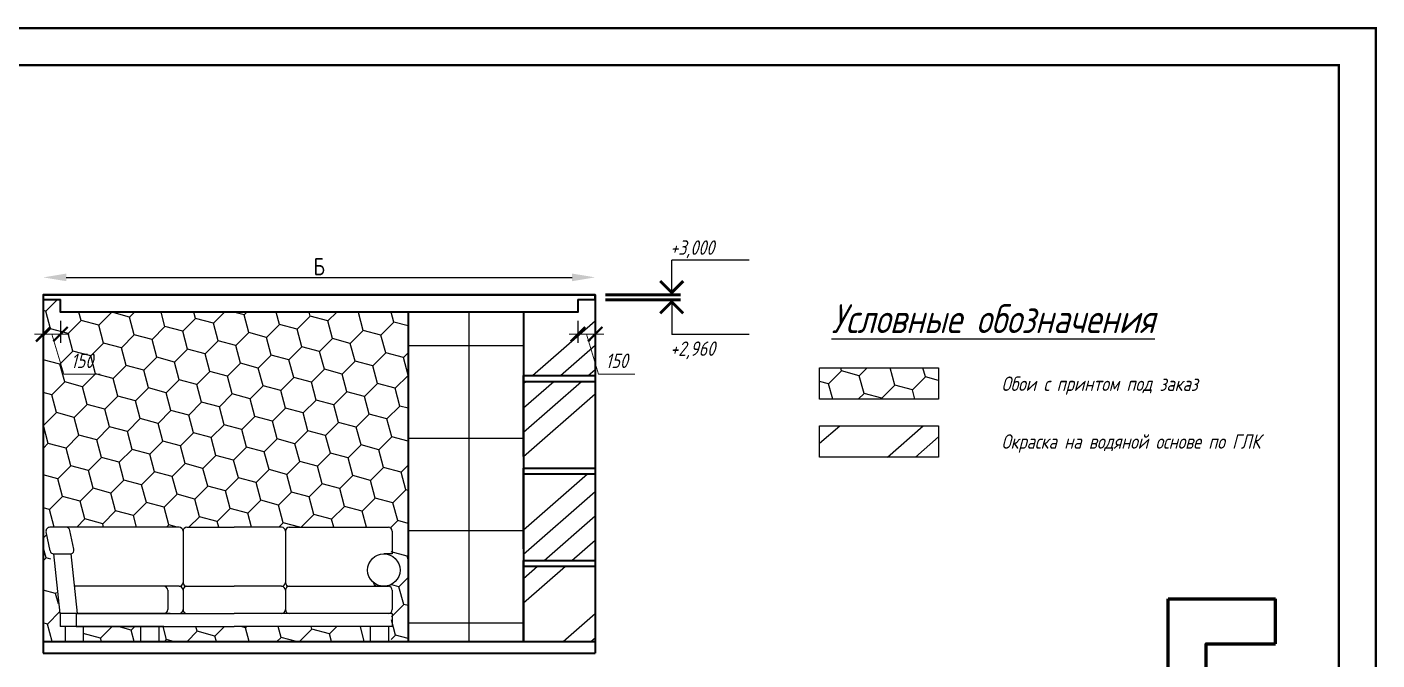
# Model space of a CAD drawing. Header units: millimetres. Extents: x 653176 to 972033, y 753746 to 925850.
# Drawn here: x 887953 to 899644, y 789633 to 795109 of the extents above; entities that cross this region are included whole.
import ezdxf

# ---------------------------------------------------------------- set-up
doc = ezdxf.new("R2010")
doc.units = ezdxf.units.MM
doc.header["$LTSCALE"] = 10
doc.layers.get('0').update_dxf_attribs({"color": 65, "lineweight": 25})
for name, color, linetype, lineweight in [('AL', 7, 'Continuous', 30), ('wall', 95, 'Continuous', 60), ('размh150', 7, 'Continuous', 9), ('размеры', 250, 'Continuous', 0), ('Стены', 7, 'Continuous', 25), ('ТЕКСТ1', 90, 'Continuous', 25)]:
    doc.layers.add(name, color=color, linetype=linetype, lineweight=lineweight)
doc.styles.add('ISOCP', font='isocp')
doc.styles.add('ГОСТ тип А', font='gost_a.shx', dxfattribs={"oblique": 15, "height": 125})
doc.dimstyles.new('T30-90', dxfattribs={"dimtxt": 90, "dimasz": 200, "dimexe": 30, "dimexo": 0, "dimgap": 15, "dimtad": 1, "dimdec": 0, "dimzin": 12, "dimdsep": 46, "dimtxsty": 'ISOCP', "dimcen": 0, "dimse1": 1, "dimse2": 1, "dimclrt": 5, "dimadec": 0, "dimazin": 0, "dimtfac": 1.666667, "dimtdec": 0, "dimtmove": 0, "dimatfit": 3, "dimldrblk": 'ARCHTICK', "dimfxl": 1, "dimtolj": 1, "dimtzin": 4, "dimarcsym": 0})
doc.dimstyles.new('ГОСТ тип А', dxfattribs={"dimtxt": 125, "dimasz": 125, "dimexe": 75, "dimexo": 75, "dimgap": 50, "dimtad": 1, "dimdec": 0, "dimrnd": 5, "dimtxsty": 'ГОСТ тип А', "dimblk": 'ARCHTICK', "dimcen": 50, "dimdle": 75, "dimadec": 0, "dimazin": 0, "dimtfac": 1, "dimtdec": 0, "dimtmove": 1, "dimatfit": 2, "dimfxl": 1, "dimlwd": 9, "dimarcsym": 0})

# ---------------------------------------------------------------- blocks, each defined once
blk = doc.blocks.new('*D749')
at = {"layer": 'Defpoints', "color": 0, "lineweight": 90, "transparency": 16777216}
for p in [(892874, 792943), (888094, 792793), (892874, 792793)]:
    blk.add_point(p, dxfattribs=at)
at = {"layer": 'размеры', "color": 0, "lineweight": -2, "transparency": 16777216}
blk.add_line((888294, 792943), (892674, 792943), dxfattribs=at)
at = {"layer": 'размеры', "color": 0, "lineweight": 90, "transparency": 16777216}
for points in [[(888294, 792976), (888294, 792910), (888094, 792943)], [(892674, 792976), (892674, 792910), (892874, 792943)]]:
    blk.add_solid(points, dxfattribs=at)
at = {"layer": 'размеры', "color": 7, "lineweight": 25, "transparency": 16777216, "insert": (890484, 793036), "char_height": 150, "attachment_point": 5, "style": 'ISOCP'}
blk.add_mtext('\\A1;{\\Fgost_a|c204;Б}', dxfattribs=at)
blk = doc.blocks.new('_ARCHTICK')
at = {"color": 0, "linetype": 'ByBlock', "ltscale": 50, "const_width": 0.15}
blk.add_lwpolyline([(-0.5, -0.5), (0.5, 0.5)], dxfattribs=at)
blk = doc.blocks.new('*D753')
at = {"layer": 'Defpoints', "color": 0, "lineweight": 90, "transparency": 16777216}
for p in [(892874, 792749), (892724, 792643), (892874, 792451)]:
    blk.add_point(p, dxfattribs=at)
at = {"layer": 'размh150', "color": 0, "lineweight": -2, "transparency": 16777216}
for p, q in [((892874, 792674), (892874, 792376)), ((892724, 792568), (892724, 792376))]:
    blk.add_line(p, q, dxfattribs=at)
at = {"layer": 'размh150', "color": 0, "lineweight": 9, "transparency": 16777216}
for p, q in [((892649, 792451), (892949, 792451)), ((892799, 792451), (892903, 792105)), ((892903, 792105), (893218, 792105))]:
    blk.add_line(p, q, dxfattribs=at)
at = {"layer": 'размh150', "color": 0, "lineweight": 9, "transparency": 16777216, "xscale": 125, "yscale": 125, "zscale": 125, "rotation": 180}
blk.add_blockref('_ARCHTICK', (892724, 792451), dxfattribs=at)
at = {"layer": 'размh150', "color": 0, "lineweight": 9, "transparency": 16777216, "xscale": 125, "yscale": 125, "zscale": 125}
blk.add_blockref('_ARCHTICK', (892874, 792451), dxfattribs=at)
at = {"layer": 'размh150', "color": 0, "lineweight": 25, "transparency": 16777216, "insert": (893060, 792221), "char_height": 125, "attachment_point": 5, "style": 'ГОСТ тип А'}
blk.add_mtext('150', dxfattribs=at)
blk = doc.blocks.new('*D754')
at = {"layer": 'Defpoints', "color": 0, "lineweight": 90, "transparency": 16777216}
for p in [(888094, 792753), (888244, 792643), (888094, 792451)]:
    blk.add_point(p, dxfattribs=at)
at = {"layer": 'размh150', "color": 0, "lineweight": -2, "transparency": 16777216}
for p, q in [((888094, 792678), (888094, 792376)), ((888244, 792568), (888244, 792376))]:
    blk.add_line(p, q, dxfattribs=at)
at = {"layer": 'размh150', "color": 0, "lineweight": 9, "transparency": 16777216}
for p, q in [((888319, 792451), (888019, 792451)), ((888169, 792451), (888273, 792105)), ((888273, 792105), (888588, 792105))]:
    blk.add_line(p, q, dxfattribs=at)
at = {"layer": 'размh150', "color": 0, "lineweight": 9, "transparency": 16777216, "xscale": 125, "yscale": 125, "zscale": 125, "rotation": 180}
blk.add_blockref('_ARCHTICK', (888094, 792451), dxfattribs=at)
at = {"layer": 'размh150', "color": 0, "lineweight": 9, "transparency": 16777216, "xscale": 125, "yscale": 125, "zscale": 125}
blk.add_blockref('_ARCHTICK', (888244, 792451), dxfattribs=at)
at = {"layer": 'размh150', "color": 0, "lineweight": 25, "transparency": 16777216, "insert": (888430, 792221), "char_height": 125, "attachment_point": 5, "style": 'ГОСТ тип А'}
blk.add_mtext('150', dxfattribs=at)

msp = doc.modelspace()

# ---------------------------------------------------------------- hatches: boundary and pattern name
at = {"layer": 'размеры', "lineweight": 25}
h = msp.add_hatch(dxfattribs=at)
h.set_pattern_fill('HONEY', color=252, scale=50, angle=45)
h.paths.add_polyline_path([(891253.8, 790780.9), (888093.8, 790780.9), (888093.8, 792752.9), (888243.8, 792752.9), (888243.8, 792643.2), (891253.8, 792643.2)])
at = {"layer": 'размеры', "lineweight": 25, "ltscale": 50}
h = msp.add_hatch(dxfattribs=at)
h.set_pattern_fill('ANSI34', color=252, scale=50, angle=356.18274)
h.paths.add_polyline_path([(892253.8, 792643.2), (892723.8, 792643.2), (892723.8, 792752.9), (892873.8, 792748.9), (892873.8, 792643.2), (892873.8, 792092.9), (892253.8, 792092.9)])
at = {"layer": 'размеры', "lineweight": 25}
h = msp.add_hatch(dxfattribs=at)
h.set_pattern_fill('HONEY', color=252, scale=50, angle=45)
h.set_pattern_definition([(45, (893837.54, 795435.5), (71.1657, 265.594), [158.75, -317.5]), (165, (893837.54, 795435.5), (-265.594, -71.1657), [158.75, -317.5]), (105, (893837.54, 795435.5), (-194.4282, 194.4282), [-317.5, 158.75])])
h.paths.add_polyline_path([(894817.5, 791888.5), (895846.2, 791888.5), (895846.2, 792159.8), (894817.5, 792159.8)])
at = {"layer": 'размеры', "lineweight": 25, "ltscale": 50}
h = msp.add_hatch(dxfattribs=at)
h.set_pattern_fill('ANSI34', color=252, scale=50, angle=356.18274)
h.paths.add_polyline_path([(892253.8, 792042.9), (892873.8, 792042.9), (892873.8, 791292.9), (892253.8, 791292.9)])
h = msp.add_hatch(dxfattribs=at)
h.set_pattern_fill('ANSI34', color=252, scale=50, angle=356.18274)
h.set_pattern_definition([(41.18274, (299653.1, -63951.8), (-627.1857, 716.8642), []), (41.18274, (299877.1, -63966.8), (-627.1857, 716.8642), []), (41.18274, (300101.1, -63981.7), (-627.1857, 716.8642), []), (41.18274, (300325.1, -63996.65), (-627.1857, 716.8642), [])])
h.paths.add_polyline_path([(894817.5, 791388.5), (895846.2, 791388.5), (895846.2, 791659.8), (894817.5, 791659.8)])
h = msp.add_hatch(dxfattribs=at)
h.set_pattern_fill('ANSI34', color=252, scale=50, angle=356.18274)
h.paths.add_polyline_path([(892873.8, 791242.9), (892253.8, 791242.9), (892253.8, 790492.9), (892873.8, 790492.9)])
at = {"layer": 'размеры', "lineweight": 25}
h = msp.add_hatch(dxfattribs=at)
h.set_pattern_fill('HONEY', color=252, scale=50, angle=45)
h.paths.add_polyline_path([(888093.8, 789792.9), (888093.8, 790780.9), (888117.4, 790747.2), (888239.9, 790034.3), (888239.9, 789922), (888284.2, 789922), (888284.2, 789792.9)])
h = msp.add_hatch(dxfattribs=at)
h.set_pattern_fill('HONEY', color=252, scale=50, angle=45)
edge = h.paths.add_edge_path()
edge.add_line((891253.8, 789792.9), (891106.5, 789792.9))
edge.add_line((891106.5, 789792.9), (891114.1, 790289.1))
edge.add_arc((891043.4, 790410.4), 140.3, 300.22547, 360)
edge.add_arc((891043.4, 790410.4), 140.3, 360, 423.2752)
edge.add_line((891106.5, 790535.7), (891106.5, 790771))
edge.add_line((891106.5, 790771), (891253.8, 790771))
edge.add_line((891253.8, 790771), (891253.8, 789792.9))
at = {"layer": 'размеры', "lineweight": 25, "ltscale": 50}
h = msp.add_hatch(dxfattribs=at)
h.set_pattern_fill('ANSI34', color=252, scale=50, angle=356.18274)
h.paths.add_polyline_path([(892253.8, 790442.9), (892873.8, 790442.9), (892873.8, 789792.9), (892253.8, 789792.9)])
at = {"layer": 'размеры', "lineweight": 25}
h = msp.add_hatch(dxfattribs=at)
h.set_pattern_fill('HONEY', color=252, scale=50, angle=45)
h.paths.add_polyline_path([(888440.8, 789922), (888937.2, 789922), (888937.2, 789792.9), (888440.8, 789792.9)])
h = msp.add_hatch(dxfattribs=at)
h.set_pattern_fill('HONEY', color=252, scale=50, angle=45)
h.paths.add_polyline_path([(889093.7, 789922), (890925.9, 789922), (890925.9, 789792.9), (889093.7, 789792.9)])

# ---------------------------------------------------------------- linework, layer by layer
for p, q in [((888492.7, 790780.9), (888151, 790780.9)), ((888360, 790591.4), (888325.4, 790754.2)), ((889270.8, 790780.9), (888413.1, 790780.9)), ((889304.5, 790747.2), (889304.5, 790303.7)), ((889338.1, 790780.9), (889747.9, 790780.9)), ((890157.7, 790780.9), (889747.9, 790780.9)), ((890191.4, 790747.2), (890191.4, 790303.7)), ((890225, 790780.9), (891082.7, 790780.9)), ((891116.4, 790747.2), (891116.4, 790550.7)), ((888152.7, 790577.4), (888118.1, 790740.2)), ((888158.4, 790550.7), (888158.4, 790550.7)), ((888158.4, 790550.7), (888158.4, 790550.7)), ((888185.6, 790550.7), (888335.1, 790550.7)), ((888239.9, 790034.3), (888185.6, 790550.7)), ((888389.4, 790034.3), (888335.1, 790550.7)), ((891116.4, 790550.7), (891043.4, 790550.7)), ((889194.2, 790270.1), (888364.6, 790270.1)), ((889270.8, 790270.1), (888413.1, 790270.1)), ((889171.7, 790236.4), (889171.7, 790068)), ((889304.5, 790236.4), (889304.5, 790068)), ((889338.1, 790270.1), (889747.9, 790270.1)), ((890157.7, 790270.1), (889747.9, 790270.1)), ((890191.4, 790236.4), (890191.4, 790068)), ((890225, 790270.1), (891082.7, 790270.1)), ((891116.4, 790236.4), (891116.4, 790068)), ((889194.2, 790034.3), (888239.9, 790034.3)), ((888239.9, 790034.3), (888239.9, 789922)), ((888379.4, 790034.3), (889270.8, 790034.3)), ((888379.4, 790034.3), (888379.4, 789922)), ((889270.8, 790034.3), (889338.1, 790034.3)), ((889338.1, 790034.3), (889747.9, 790034.3)), ((890157.7, 790034.3), (889747.9, 790034.3)), ((890225, 790034.3), (890157.7, 790034.3)), ((891116.4, 790034.3), (890225, 790034.3)), ((891116.4, 790034.3), (891116.4, 789922)), ((889138, 789922), (888239.9, 789922)), ((888284.2, 789922), (888284.2, 789792.9)), ((888379.4, 789922), (889747.9, 789922)), ((888440.8, 789922), (888440.8, 789792.9)), ((888937.2, 789922), (888937.2, 789792.9)), ((889093.7, 789922), (889093.7, 789792.9)), ((891116.4, 789922), (889747.9, 789922)), ((890925.9, 789922), (890925.9, 789792.9)), ((891082.7, 789922), (891082.7, 789792.9)), ((891083, 789922), (891083, 789792.9)), ((888231.2, 789792.9), (888370.6, 789792.9)), ((888460.8, 789792.9), (888345.8, 789792.9)), ((888345.8, 789792.9), (888460.8, 789792.9)), ((888485.4, 789792.9), (888346, 789792.9)), ((888485.6, 789792.9), (888370.6, 789792.9)), ((888370.6, 789792.9), (888485.6, 789792.9)), ((888644.7, 789792.9), (888488.1, 789792.9)), ((890606, 789792.9), (890476.9, 789792.9)), ((890476.9, 789792.9), (890606, 789792.9)), ((890477.1, 789792.9), (890633.7, 789792.9)), ((890633.9, 789792.9), (890504.8, 789792.9)), ((890504.8, 789792.9), (890633.9, 789792.9))]:
    msp.add_line(p, q)
msp.add_circle((891043.4, 790410.4), 140.3)
for centre, radius, start, end in [((888151, 790747.2), 33.7, 90, 192), ((888292.5, 790747.2), 33.7, 12, 90), ((889270.8, 790747.2), 33.7, 0, 90), ((889338.1, 790747.2), 33.7, 90, 180), ((890157.7, 790747.2), 33.7, 0, 90), ((890225, 790747.2), 33.7, 90, 180), ((891082.7, 790747.2), 33.7, 0, 90), ((888185.6, 790584.4), 33.7, 192, 270), ((888325.4, 790584.6), 35.3, 285.96345, 11.09473), ((889270.8, 790303.7), 33.7, 270, 0), ((889338.1, 790303.7), 33.7, 180, 270), ((890157.7, 790303.7), 33.7, 270, 0), ((890225, 790303.7), 33.7, 180, 270), ((891012.5, 790331.4), 68.8, 200.36277, 243.08676), ((889138, 790236.4), 33.7, 0, 90), ((889270.8, 790236.4), 33.7, 0, 90), ((889338.1, 790236.4), 33.7, 90, 180), ((890157.7, 790236.4), 33.7, 0, 90), ((890225, 790236.4), 33.7, 90, 180), ((891082.7, 790236.4), 33.7, 0, 90), ((889138, 790068), 33.7, 270, 0), ((889270.8, 790068), 33.7, 270, 0), ((889338.1, 790068), 33.7, 180, 270), ((890157.7, 790068), 33.7, 270, 0), ((890225, 790068), 33.7, 180, 270), ((891082.7, 790068), 33.7, 270, 0)]:
    msp.add_arc(centre, radius, start, end)
at = {"layer": 'AL', "color": 7, "const_width": 20}
msp.add_lwpolyline([(878633.8, 795099.1), (899633.8, 795099.1), (899633.8, 780249.1), (878633.8, 780249.1), (878633.8, 795099.1)], dxfattribs=at)
msp.add_lwpolyline([(879703.8, 794779.1), (899313.8, 794779.1), (899313.8, 780569.1), (879703.8, 780569.1)], close=True, dxfattribs=at)
at = {"layer": 'wall'}
for p, q in [((897834, 789572.3), (897834, 790162.3)), ((897834, 790162.3), (898764, 790162.3)), ((898764, 789772.3), (898764, 790162.3))]:
    msp.add_line(p, q, dxfattribs=at)
msp.add_lwpolyline([(898744, 788361.3), (898164, 788361.3), (898164, 789772.3), (898764, 789772.3)], dxfattribs=at)
at = {"layer": 'размеры', "linetype": 'Continuous', "lineweight": 25}
for p, q in [((893536.3, 792793.2), (893536.3, 793093.2)), ((894207.5, 793093.2), (893536.3, 793093.2)), ((893536.3, 792748.9), (893536.3, 792448.9)), ((894207.5, 792448.9), (893536.3, 792448.9))]:
    msp.add_line(p, q, dxfattribs=at)
at = {"layer": 'размеры', "linetype": 'Continuous', "lineweight": 50}
for p, q in [((892963.9, 792793.2), (893611.3, 792793.2)), ((892963.9, 792748.9), (893611.3, 792748.9))]:
    msp.add_line(p, q, dxfattribs=at)
at = {"layer": 'размеры', "linetype": 'Continuous', "lineweight": 25}
for points in [[(893436.3, 792910.9, 25, 25, 0), (893536.3, 792810.9, 25, 25, 0), (893636.3, 792910.9, 25, 25, 0)], [(893436.3, 792631.3, 25, 25, 0), (893536.3, 792731.3, 25, 25, 0), (893636.3, 792631.3, 25, 25, 0)]]:
    msp.add_lwpolyline(points, format="xyseb", dxfattribs=at)
at = {"layer": 'Стены', "lineweight": 35}
for p, q in [((888093.8, 792792.9), (892873.8, 792792.9)), ((888093.8, 792792.9), (888093.8, 789692.9)), ((892873.8, 792792.9), (892873.8, 789692.9)), ((891253.8, 792643.2), (891253.8, 789792.9)), ((892253.8, 792643.2), (892253.8, 789792.9)), ((888093.8, 789792.9), (892873.8, 789792.9)), ((888093.8, 789692.9), (892873.8, 789692.9))]:
    msp.add_line(p, q, dxfattribs=at)
at = {"layer": 'Стены', "lineweight": 5}
msp.add_line((891778.8, 792643.2), (891778.8, 789792.9), dxfattribs=at)
at = {"layer": 'Стены', "lineweight": 25}
for p, q in [((891778.8, 792643.2), (891778.8, 789793.2)), ((891253.8, 792353.2), (892253.8, 792353.2)), ((891253.8, 791553.2), (892253.8, 791553.2)), ((891253.8, 790753.2), (892253.8, 790753.2)), ((891253.8, 789953.2), (892253.8, 789953.2))]:
    msp.add_line(p, q, dxfattribs=at)
at = {"layer": 'Стены', "lineweight": 35}
for points in [[(892723.8, 792752.9), (892873.8, 792752.9), (892873.8, 792792.9), (888093.8, 792792.9), (888093.8, 792752.9), (888243.8, 792752.9)], [(892723.8, 792752.9), (892723.8, 792643.2), (888243.8, 792643.2), (888243.8, 792752.9)], [(892253.8, 791392.9), (892253.8, 792092.9), (892873.8, 792092.9)], [(892253.8, 791392.9), (892253.8, 792042.9), (892873.8, 792042.9)], [(892253.8, 790592.9), (892253.8, 791292.9), (892873.8, 791292.9)], [(892253.8, 790592.9), (892253.8, 791242.9), (892873.8, 791242.9)], [(892253.8, 789792.9), (892253.8, 790492.9), (892873.8, 790492.9)], [(892253.8, 789792.9), (892253.8, 790442.9), (892873.8, 790442.9)]]:
    msp.add_lwpolyline(points, dxfattribs=at)
at = {"layer": 'Стены', "lineweight": 25}
for points in [[(894817.5, 792159.8), (895846.2, 792159.8), (895846.2, 791888.5), (894817.5, 791888.5)], [(894817.5, 791659.8), (895846.2, 791659.8), (895846.2, 791388.5), (894817.5, 791388.5)]]:
    msp.add_lwpolyline(points, close=True, dxfattribs=at)

# ---------------------------------------------------------------- texts
at = {"layer": 'размеры', "linetype": 'Continuous', "lineweight": 25, "style": 'ГОСТ тип А', "oblique": 15}
for s, p in [('+3,000', (893523.7, 793138.2)), ('+2,960', (893523.7, 792263.9))]:
    msp.add_text(s, height=125, dxfattribs=at).set_placement(p)
at = {"layer": 'Стены', "lineweight": 25, "char_height": 125, "attachment_point": 1, "style": 'ГОСТ тип А'}
for s, insert in [('^IОбои с принтом под заказ', (895891.6, 792085.3)), ('^IОкраска на водяной основе по ГЛК', (895891.6, 791585.3))]:
    msp.add_mtext_dynamic_manual_height_columns(s, width=5158.841, gutter_width=750, heights=[0], dxfattribs=dict(at, insert=insert))
at = {"layer": 'ТЕКСТ1', "ltscale": 200, "insert": (896319.6, 792585.5), "char_height": 250, "attachment_point": 5, "style": 'ГОСТ тип А'}
msp.add_mtext('{\\LУсловные обозначения}', dxfattribs=at)

# ---------------------------------------------------------------- dimensions: what is measured, and where the dimension line sits
at = {"layer": 'размh150', "lineweight": 25}
dim = msp.add_linear_dim(base=(888093.8, 792451.4), p1=(888243.8, 792643.2), p2=(888093.8, 792752.9), dimstyle='ГОСТ тип А', dxfattribs=at)
dim.commit()
dim.dimension.update_dxf_attribs({"geometry": '*D754', "text_midpoint": (888322.6, 792220.5)})
dim = msp.add_linear_dim(base=(892873.8, 792451.4), p1=(892723.8, 792643.2), p2=(892873.8, 792748.9), text='150', dimstyle='ГОСТ тип А', dxfattribs=at)
dim.commit()
dim.dimension.update_dxf_attribs({"geometry": '*D753', "text_midpoint": (892952.6, 792220.5)})
at = {"layer": 'размеры', "color": 7, "lineweight": 25}
dim = msp.add_linear_dim(base=(892873.8, 792942.9), p1=(888093.8, 792792.9), p2=(892873.8, 792792.9), text='{\\Fgost_a|c204;Б}', dimstyle='T30-90', override={"dimtxt": 150, "dimclrt": 7}, dxfattribs=at)
dim.commit()
dim.dimension.update_dxf_attribs({"geometry": '*D749', "text_midpoint": (890483.8, 793036.3)})

doc.saveas('drawing.dxf')
